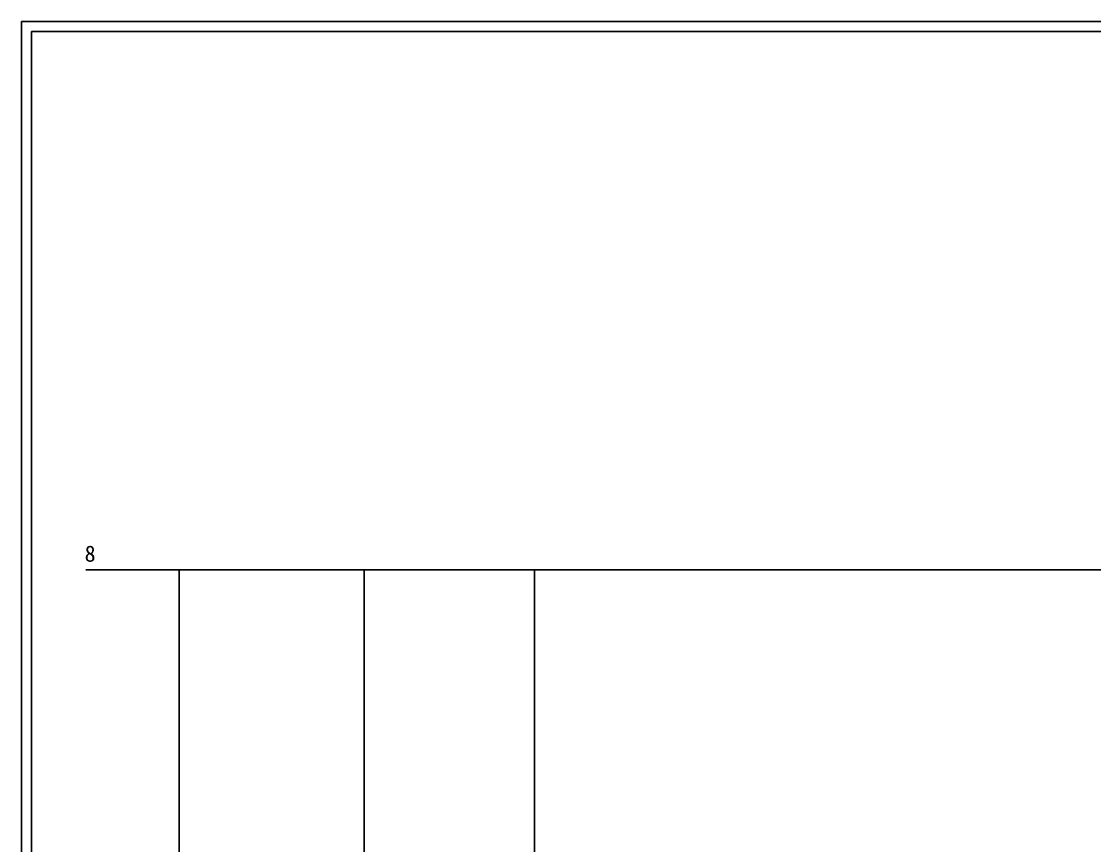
# Model space of a CAD drawing. Extents: x 10 to 297, y 3 to 207.
# Drawn here: x 10 to 142.9, y 105 to 207 of the extents above; entities that cross this region are included whole.
import ezdxf

# ---------------------------------------------------------------- set-up
doc = ezdxf.new("R2010")
doc.units = 0
doc.layers.get('0').update_dxf_attribs({"linetype": 'CONTINUOUS'})
doc.layers.add('圖框層', color=7, linetype='CONTINUOUS')
doc.styles.add('STSL', font='KAIU.TTF')

msp = doc.modelspace()

# ---------------------------------------------------------------- linework, layer by layer
for p, q in [((17.99, 139.12), (292.46, 139.12)), ((29.53, 90.74), (29.53, 139.12)), ((52.42, 90.74), (52.42, 139.12)), ((73.52, 90.74), (73.52, 139.12))]:
    msp.add_line(p, q)
at = {"layer": '圖框層', "color": 7}
for p, q in [((297, 206.97), (10, 206.97)), ((10, 3), (10, 206.97)), ((295.75, 205.72), (11.25, 205.72)), ((11.25, 4.25), (11.25, 205.72))]:
    msp.add_line(p, q, dxfattribs=at)

# ---------------------------------------------------------------- texts
at = {"layer": '圖框層', "color": 4, "style": 'STSL'}
msp.add_text('8', height=2, dxfattribs=at).set_placement((17.82, 140.11))

doc.saveas('drawing.dxf')
